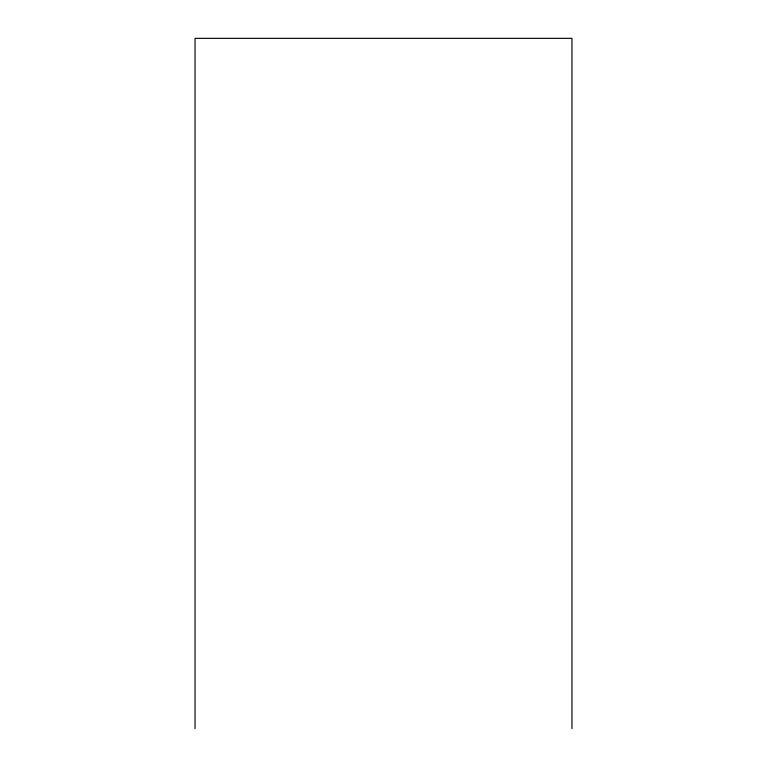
<?xml version="1.0" encoding="UTF-8"?>
<svg xmlns="http://www.w3.org/2000/svg" width="767" height="767" viewBox="0 0 767 767"><rect width="100%" height="100%" fill="white"/><g stroke="black" fill="none" stroke-linecap="round" stroke-linejoin="round"><path stroke-width="1.15" d="M571.961 728.65L571.961 38.35L195.039 38.35L195.039 728.65"/></g></svg>
